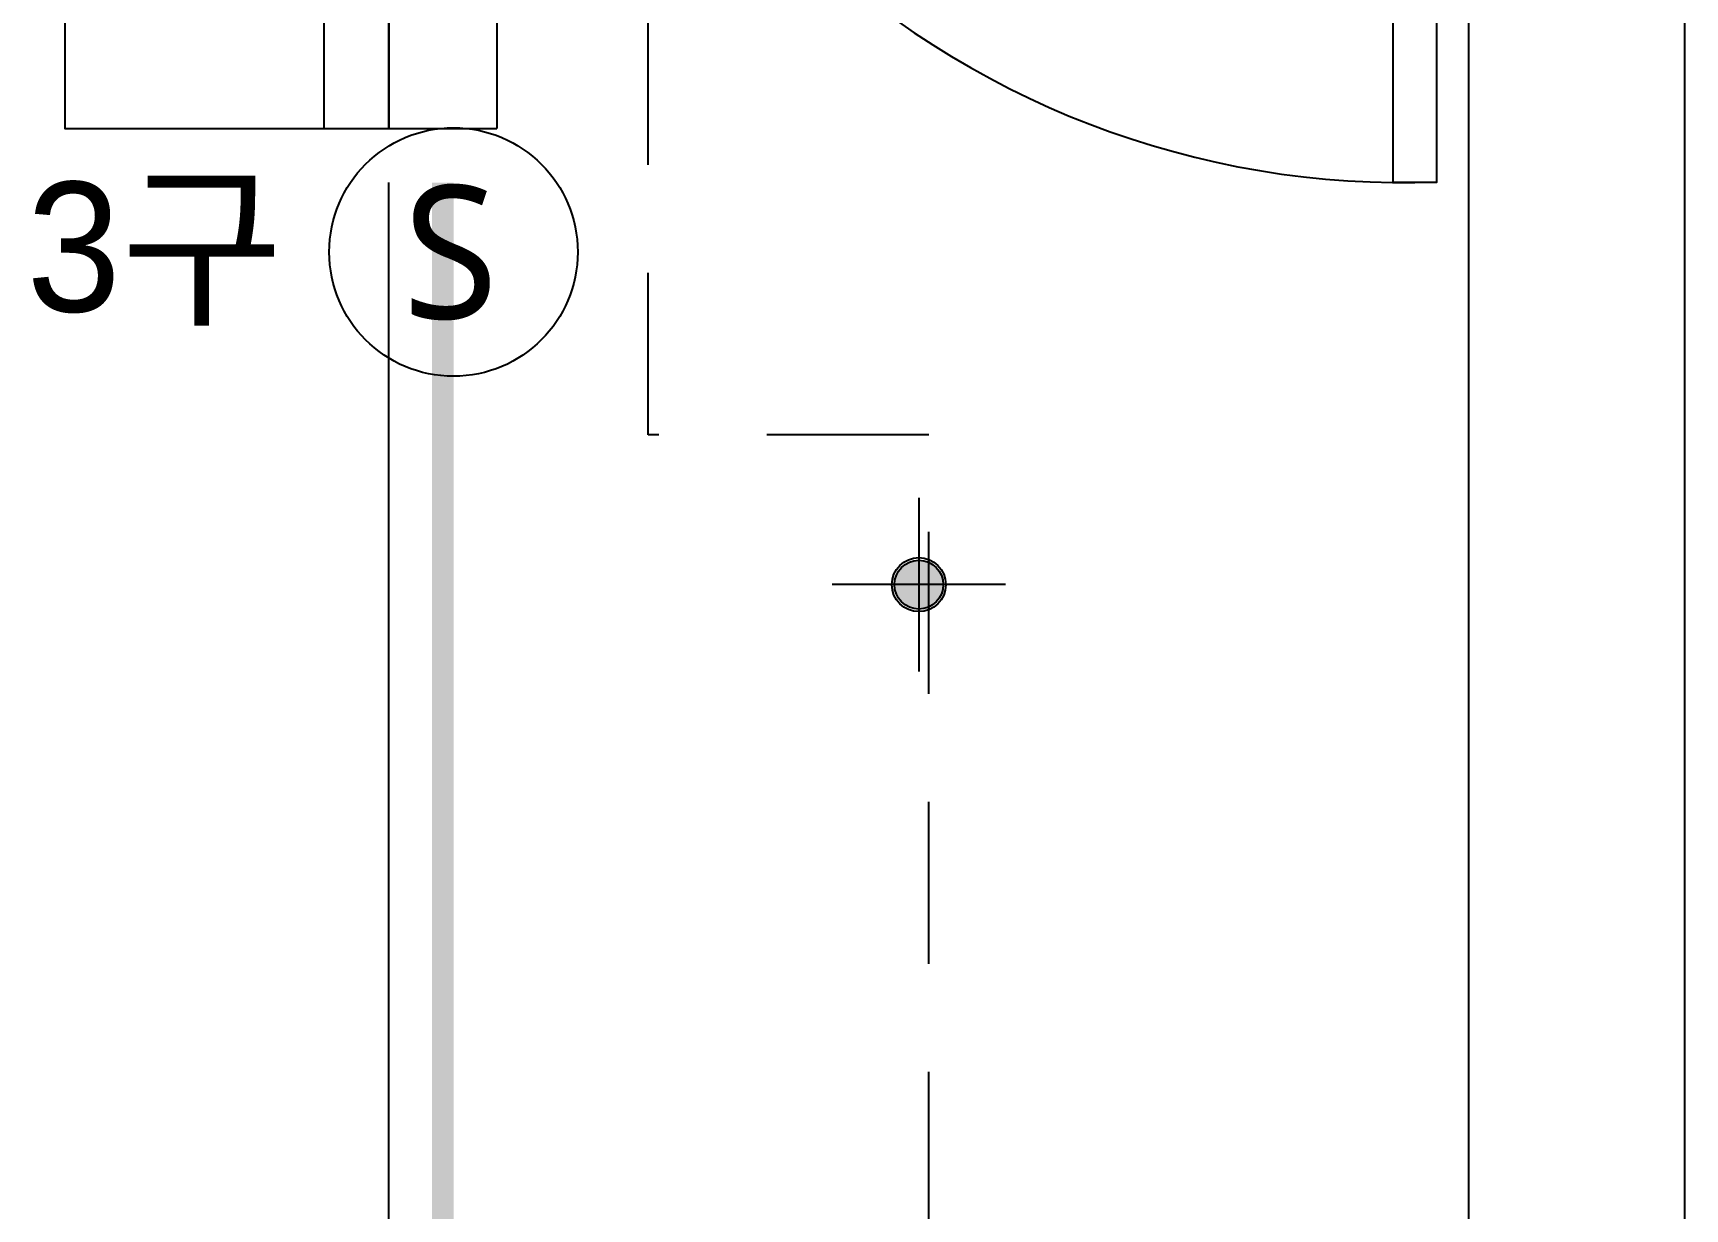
# Model space of a CAD drawing. Header units: inches. Extents: x -63256 to 33689, y -34490 to 100230.
# Drawn here: x 810 to 2340, y -18243 to -17154 of the extents above; entities that cross this region are included whole.
import ezdxf

# ---------------------------------------------------------------- set-up
doc = ezdxf.new("R2010")
doc.units = ezdxf.units.IN
doc.header["$LTSCALE"] = 100
doc.header["$MEASUREMENT"] = 0
doc.linetypes.add('HID', pattern=[2.5, 1.5, -1])
for name, color, linetype in [('0-ELC TEXT', 7, 'Continuous'), ('06-FUR', 6, 'Continuous'), ('06-LIGHT', 4, 'Continuous'), ('07-DIM WAL', 5, 'Continuous'), ('3.기호.계단선', 30, 'Continuous'), ('CO-DOOR', 8, 'Continuous'), ('RC-LIGHT', 7, 'Continuous'), ('도면층2', 2, 'Continuous'), ('설비', 140, 'Continuous')]:
    doc.layers.add(name, color=color, linetype=linetype)
doc.styles.add('코레일둥고', font='')
doc.styles.get('코레일둥고').set_extended_font_data('Korail Round Gothic Medium')

# ---------------------------------------------------------------- blocks, each defined once
blk = doc.blocks.new('dfdadfs')
at = {"layer": '도면층2'}
for p, q in [((-24660.3, -116352.5), (-24660.3, -117242.5)), ((-24560.3, -116352.5), (-24560.3, -117242.5)), ((-23660.3, -117292.5), (-23660.3, -117092.5)), ((-23460.3, -120782.5), (-23460.3, -117092.5)), ((-24660.3, -117242.5), (-24560.3, -117242.5)), ((-23660.3, -120582.5), (-23660.3, -117292.5))]:
    blk.add_line(p, q, dxfattribs=at)
blk = doc.blocks.new('hfgafgf')
at = {"layer": '06-FUR', "color": 8}
blk.add_lwpolyline([(1139.7, -116352.5), (839.7, -116352.5), (839.7, -117242.5), (1139.7, -117242.5), (1139.7, -116352.5)], dxfattribs=at)
at = {"layer": 'CO-DOOR'}
blk.add_lwpolyline([(2069.7, -117292.5), (2069.7, -116452.5), (2109.7, -116452.5), (2109.7, -117292.5)], close=True, dxfattribs=at)
blk.add_arc((2079.7, -116482), 810.5, 177.9125, 270.7069, dxfattribs=at)
at = {"layer": '07-DIM WAL'}
blk.add_blockref('dfdadfs', (25800, 0), dxfattribs=at)
blk = doc.blocks.new('SW')
at = {"layer": '설비', "color": 140}
blk.add_circle((11533254.1, -14277699.4), 184, dxfattribs=at)
at = {"layer": '설비', "color": 140, "insert": (11533320, -14277600.8), "char_height": 197.143, "width": 314.327, "attachment_point": 3, "style": '코레일둥고'}
blk.add_mtext('{\\fMalgun Gothic|b0|i0|c129|p50;S}', dxfattribs=at)
blk = doc.blocks.new('1')
at = {"linetype": 'Continuous'}
h = blk.add_hatch(color=4, dxfattribs=at)
h.dxf.hatch_style = 1
edge = h.paths.add_edge_path()
edge.add_arc((11539653.5, -14273503.8), 37.5, 0, 360)
at = {"color": 1, "linetype": 'Continuous'}
for p, q in [((11539653.5, -14273637.1), (11539653.5, -14273370.5)), ((11539520.2, -14273503.8), (11539786.8, -14273503.8))]:
    blk.add_line(p, q, dxfattribs=at)
at = {"color": 4, "linetype": 'Continuous'}
for radius in [41.5, 37.5]:
    blk.add_circle((11539653.5, -14273503.8), radius, dxfattribs=at)

msp = doc.modelspace()

# ---------------------------------------------------------------- linework, layer by layer
at = {"layer": '06-LIGHT', "color": 10, "linetype": 'HID'}
msp.add_line((1079.6, -16352.5), (1079.6, -17242.5), dxfattribs=at)
at = {"layer": '06-LIGHT'}
msp.add_line((1139.7, -20382.5), (1139.7, -17292.5), dxfattribs=at)
at = {"layer": '06-LIGHT', "color": 10, "linetype": 'HID', "const_width": 20}
msp.add_lwpolyline([(1189.7, -20382.5), (1189.7, -17292.5)], dxfattribs=at)
at = {"layer": '3.기호.계단선', "linetype": 'HID'}
msp.add_lwpolyline([(1639.7, -18265.6), (1639.7, -17525.9), (1379.7, -17525.9), (1379.7, -13858.5), (1139.6, -13858.5), (1139.6, -13459.2)], dxfattribs=at)

# ---------------------------------------------------------------- block references
at = {"layer": '07-DIM WAL'}
msp.add_blockref('hfgafgf', (0, 100000), dxfattribs=at)
at = {"layer": 'RC-LIGHT', "xscale": 0.6024096385271789, "yscale": 0.6024096385271789, "zscale": 0.6024096385271789, "rotation": 180}
msp.add_blockref('1', (6953228.9, -8616160.9), dxfattribs=at)
at = {"layer": '설비', "color": 140, "xscale": 0.625, "yscale": 0.625, "zscale": 0.625}
msp.add_blockref('SW', (-7207084.3, 8906205.4), dxfattribs=at)

# ---------------------------------------------------------------- texts
at = {"layer": '0-ELC TEXT', "style": '코레일둥고'}
msp.add_text('3구', height=120, dxfattribs=at).set_placement((804.2, -17411.9))

doc.saveas('drawing.dxf')
